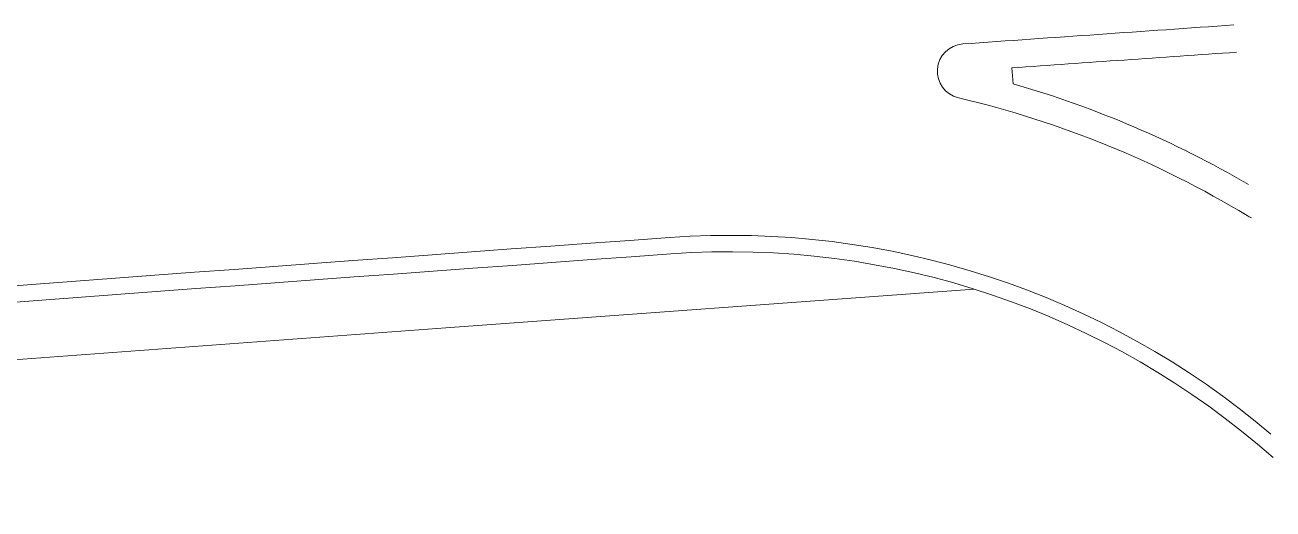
# Model space of a CAD drawing. Header units: millimetres. Extents: x 24907 to 30960, y 3978 to 9944.
# Drawn here: x 28677 to 30960, y 3978 to 4863 of the extents above; entities that cross this region are included whole.
import ezdxf

# ---------------------------------------------------------------- set-up
doc = ezdxf.new("R2010")
doc.units = ezdxf.units.MM
doc.layers.add('YOLP', color=22, linetype='Continuous', lineweight=20)

msp = doc.modelspace()

# ---------------------------------------------------------------- linework, layer by layer
at = {"layer": 'YOLP'}
for p, q in [((30484.64991234062, 4755.177684301777), (30482.59403577453, 4784.392531201946)), ((30413.32637458664, 4379.887809190736), (29446.90832730258, 4309.032868697655))]:
    msp.add_line(p, q, dxfattribs=at)
for centre, radius, start, end in [((57401.26057435296, -377740.8693026156), 383521.2382294738, 93.96397373084307, 94.03829378555747), ((30395.99550351295, 4778.288659047093), 50, 94.03829378555747, 256.7851906823667), ((57401.26057435296, -377740.8693026156), 383471.2382294738, 93.96381774577716, 94.02532268964353), ((29966.2227944066, 2948.071344489276), 1880, 59.68737331110792, 73.9927430259084), ((29966.2227944066, 2948.071344489276), 1830, 58.84320543157882, 76.78519068236673), ((30938.90067535405, 4556.890085030112), 50, 238.8432054315788, 248.4951837650798), ((29966.2227944066, 2948.071344489276), 1530, 49.67506813773483, 94.12199791601954), ((57401.26058490415, -377740.8693018553), 383206.2382294738, 94.12199791601954, 94.81686420710008), ((57401.26058490415, -377740.8693018553), 383176.2382294738, 94.12199791601954, 94.81683733923416), ((29966.2227944066, 2948.071344489276), 1500, 48.49718794865385, 94.12199791601954), ((57401.26058490415, -377740.8693018553), 383071.2382294738, 94.18483875633497, 94.81674324858012)]:
    msp.add_arc(centre, radius, start, end, dxfattribs=at)

doc.saveas('drawing.dxf')
